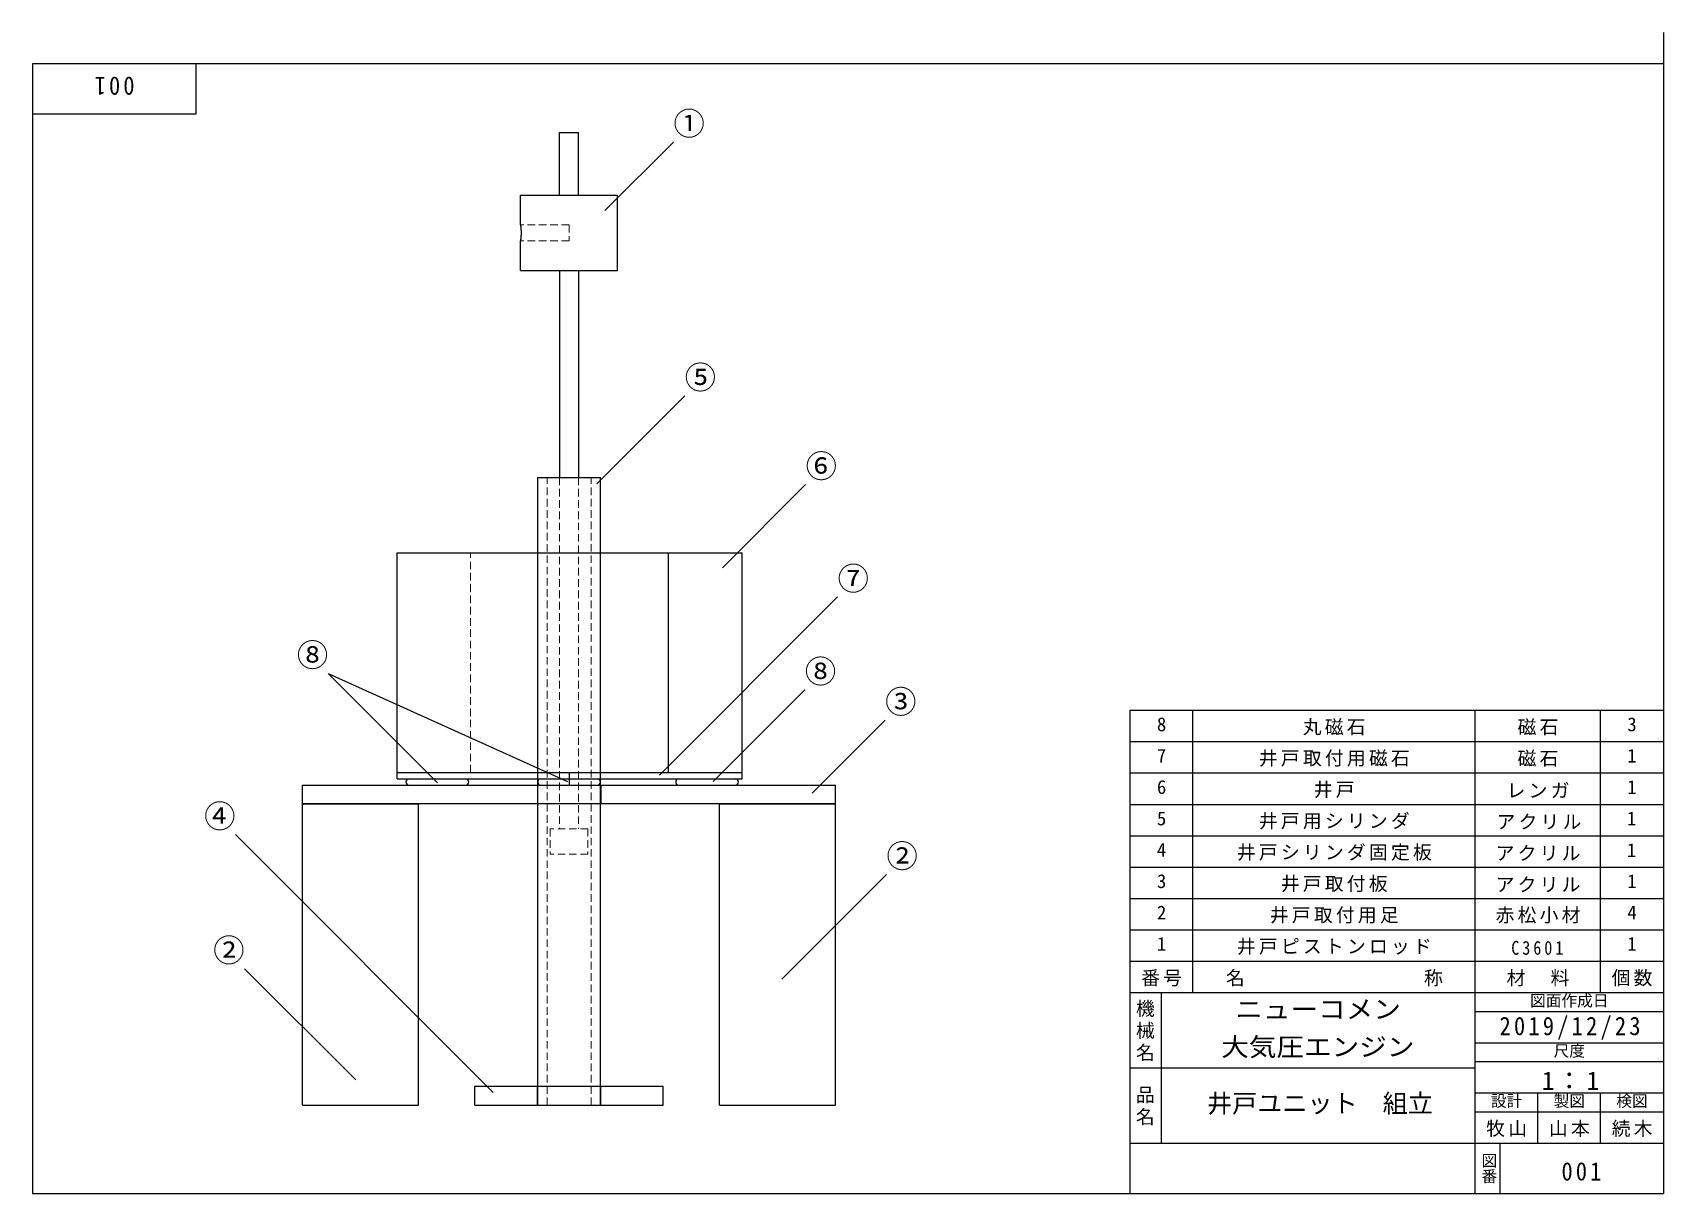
# Model space of a CAD drawing. Units: millimetres on the paper. Extents: x -550 to 130, y -94 to 208.
# Drawn here: x -130 to 130, y -93.5 to 91.5 of the extents above; entities outside this region: 1.
import ezdxf
from ezdxf.enums import TextEntityAlignment as Align

# ---------------------------------------------------------------- set-up
doc = ezdxf.new("R2010")
doc.units = ezdxf.units.MM
doc.linetypes.add('DASHED1', pattern=[1.8, 1.2, -0.6])
for name, color, linetype, lineweight in [('0-7_表題欄内文字', 7, 'Continuous', 25), ('0-F_輪郭線・表題欄', 7, 'Continuous', 25), ('1-1_実線', 7, 'Continuous', 25), ('1-7_指示番号', 7, 'Continuous', 25)]:
    doc.layers.add(name, color=color, linetype=linetype, lineweight=lineweight)
doc.styles.add('@ＭＳ ゴシック', font='')
doc.styles.add('ＭＳ ゴシック', font='')
doc.styles.get('@ＭＳ ゴシック').set_extended_font_data('@MS Gothic')
doc.styles.get('ＭＳ ゴシック').set_extended_font_data('MS Gothic')

msp = doc.modelspace()

# ---------------------------------------------------------------- linework, layer by layer
at = {"layer": '0-7_表題欄内文字'}
for p, q in [((100, -36.5), (100, -26.5)), ((100, -61.5), (100, -51.5)), ((45, -61.5), (45, -56.5))]:
    msp.add_line(p, q, dxfattribs=at)
at = {"layer": '0-F_輪郭線・表題欄'}
for p, q in [((130, 91.5), (130, -93.5)), ((-130, 86.5), (-130, -93.5)), ((130, 86.5), (-130, 86.5)), ((-104, 86.5), (-104, 78.5)), ((-104, 78.5), (-130, 78.5)), ((45, -16.5), (130, -16.5)), ((45, -21.5), (45, -16.5)), ((45, -31.5), (45, -16.5)), ((55, -36.5), (55, -16.5)), ((100, -26.5), (100, -16.5)), ((120, -31.5), (120, -16.5)), ((45, -21.5), (130, -21.5)), ((45, -26.5), (130, -26.5)), ((45, -26.5), (130, -26.5)), ((45, -56.5), (45, -31.5)), ((45, -31.5), (130, -31.5)), ((55, -61.5), (55, -31.5)), ((100, -51.5), (100, -31.5)), ((120, -61.5), (120, -31.5)), ((45, -36.5), (130, -36.5)), ((45, -41.5), (130, -41.5)), ((45, -46.5), (130, -46.5)), ((45, -51.5), (130, -51.5)), ((45, -56.5), (130, -56.5)), ((45, -61.5), (130, -61.5)), ((45, -93.5), (45, -61.553)), ((50, -85.5), (50, -61.5)), ((100, -93.5), (100, -61.5)), ((100, -64.5), (130, -64.5)), ((100, -69.5), (130, -69.5)), ((100, -72.5), (130, -72.5)), ((45, -73.5), (100, -73.5)), ((100, -77.5), (130, -77.5)), ((110, -85.5), (110, -77.5)), ((120, -85.5), (120, -77.5)), ((100, -80.5), (130, -80.5)), ((45, -85.5), (130, -85.5)), ((104, -93.5), (104, -85.5)), ((-130, -93.5), (130, -93.5))]:
    msp.add_line(p, q, dxfattribs=at)
at = {"layer": '1-1_実線'}
for p, q in [((-45.974, 75.578), (-42.974, 75.578)), ((-45.974, 65.578), (-45.974, 75.578)), ((-42.974, 65.578), (-42.974, 75.578)), ((-52.224, 65.578), (-36.724, 65.578)), ((-52.224, 60.843), (-52.224, 65.578)), ((-36.724, 53.578), (-36.724, 65.578)), ((-52.224, 53.578), (-52.224, 58.314)), ((-52.224, 53.578), (-36.724, 53.578)), ((-45.974, 53.578), (-45.974, 20.578)), ((-42.974, 53.578), (-42.974, 20.578)), ((-49.474, 20.578), (-39.474, 20.578)), ((-39.474, 8.578), (-39.474, 20.578)), ((-71.895, 8.578), (-71.477, 8.578)), ((-71.895, -26.422), (-71.895, 8.578)), ((-71.477, 8.578), (-60.169, 8.578)), ((-60.169, 8.578), (-39.62, 8.578)), ((-39.62, 8.578), (-21.869, 8.578)), ((-39.474, -27.422), (-39.474, 8.578)), ((-28.638, -26.422), (-28.638, 8.578)), ((-21.869, 8.578), (-16.895, 8.578)), ((-16.895, -26.422), (-16.895, 8.578)), ((-86.974, -31.422), (-86.974, -28.422)), ((-86.974, -28.422), (-1.974, -28.422)), ((-71.895, -26.422), (-60.169, -26.422)), ((-71.895, -27.422), (-71.895, -26.422)), ((-71.895, -26.422), (-71.477, -26.422)), ((-71.895, -27.422), (-60.169, -27.422)), ((-71.477, -26.422), (-60.169, -26.422)), ((-62.072, -26.422), (-16.895, -26.422)), ((-62.072, -27.422), (-16.895, -27.422)), ((-60.169, -26.422), (-39.62, -26.422)), ((-49.524, -28.422), (-49.524, -31.422)), ((-44.474, -26.422), (-44.474, -28.422)), ((-39.62, -26.422), (-21.869, -26.422)), ((-39.424, -28.422), (-39.424, -31.422)), ((-21.869, -26.422), (-16.895, -26.422)), ((-16.895, -27.422), (-16.895, -26.422)), ((-1.974, -31.422), (-1.974, -28.422)), ((-86.974, -79.422), (-86.974, -31.422)), ((-86.974, -31.422), (-68.474, -31.422)), ((-1.974, -31.422), (-86.974, -31.422)), ((-68.474, -79.422), (-68.474, -31.422)), ((-20.474, -79.422), (-20.474, -31.422)), ((-20.474, -31.422), (-1.974, -31.422)), ((-1.974, -79.422), (-1.974, -31.422)), ((-59.474, -76.422), (-29.474, -76.422)), ((-59.474, -79.422), (-59.474, -76.422)), ((-49.524, -79.422), (-49.524, -76.422)), ((-39.424, -79.422), (-39.424, -76.422)), ((-29.474, -79.422), (-29.474, -76.422)), ((-86.974, -79.422), (-68.474, -79.422)), ((-59.474, -79.422), (-29.474, -79.422)), ((-20.474, -79.422), (-1.974, -79.422))]:
    msp.add_line(p, q, dxfattribs=at)
at = {"layer": '1-1_実線', "color": 4, "linetype": 'DASHED1', "lineweight": 9}
for p, q in [((-44.474, 60.843), (-52.224, 60.843)), ((-44.474, 60.843), (-44.474, 58.314)), ((-44.474, 58.314), (-52.224, 58.314)), ((-47.974, -79.422), (-47.974, 20.578)), ((-45.974, 20.578), (-45.974, -35.422)), ((-42.974, 20.578), (-42.974, -35.422)), ((-40.974, -79.422), (-40.974, 20.578)), ((-60.169, -26.422), (-60.169, 8.578)), ((-28.638, -26.422), (-28.638, 8.578)), ((-41.474, -35.422), (-47.474, -35.422)), ((-47.474, -35.422), (-47.474, -39.422)), ((-41.474, -35.422), (-41.474, -39.422)), ((-41.474, -39.422), (-47.474, -39.422))]:
    msp.add_line(p, q, dxfattribs=at)
at = {"layer": '1-1_実線', "lineweight": 18}
msp.add_lwpolyline([(-549.133, 207.64), (-550.383, 206.919), (-549.133, 207.64)], dxfattribs=at)
at = {"layer": '1-1_実線'}
for points in [[(-52.224, 60.843), (-52.224, 60.841), (-52.223, 60.837), (-52.222, 60.83), (-52.22, 60.819), (-52.218, 60.805), (-52.215, 60.789), (-52.212, 60.769), (-52.209, 60.747), (-52.205, 60.721), (-52.201, 60.692), (-52.197, 60.661), (-52.192, 60.627), (-52.187, 60.592), (-52.182, 60.554), (-52.177, 60.514), (-52.172, 60.473), (-52.167, 60.429), (-52.163, 60.383), (-52.158, 60.335), (-52.153, 60.284), (-52.148, 60.231), (-52.144, 60.177), (-52.14, 60.121), (-52.136, 60.063), (-52.132, 60.004), (-52.129, 59.944), (-52.126, 59.883), (-52.124, 59.822), (-52.123, 59.761), (-52.121, 59.699), (-52.121, 59.639), (-52.12, 59.578)], [(-52.12, 59.578), (-52.121, 59.518), (-52.121, 59.458), (-52.123, 59.396), (-52.124, 59.335), (-52.126, 59.274), (-52.129, 59.213), (-52.132, 59.153), (-52.136, 59.094), (-52.14, 59.036), (-52.144, 58.98), (-52.148, 58.926), (-52.153, 58.873), (-52.158, 58.822), (-52.163, 58.774), (-52.167, 58.728), (-52.172, 58.684), (-52.177, 58.643), (-52.182, 58.603), (-52.187, 58.565), (-52.192, 58.53), (-52.197, 58.496), (-52.201, 58.465), (-52.205, 58.436), (-52.209, 58.41), (-52.212, 58.388), (-52.215, 58.368), (-52.218, 58.352), (-52.22, 58.338), (-52.222, 58.327), (-52.223, 58.32), (-52.224, 58.315), (-52.224, 58.314)], [(-49.474, -79.422), (-49.474, -76.422), (-49.474, -31.422), (-49.474, -28.422), (-49.474, -27.422), (-49.474, 8.578), (-49.474, 20.578)], [(-39.474, -79.422), (-39.474, -76.422), (-39.474, -31.422), (-39.474, -28.422), (-39.474, -27.422)]]:
    msp.add_lwpolyline(points, dxfattribs=at)
for centre, start, end in [((-69.974, -27.922), 90, 270), ((-60.974, -27.922), 270, 90), ((-48.974, -27.922), 90, 270), ((-39.974, -27.922), 270, 90), ((-26.974, -27.922), 90, 270), ((-17.974, -27.922), 270, 90)]:
    msp.add_arc(centre, 0.5, start, end, dxfattribs=at)
at = {"layer": '1-7_指示番号'}
for p, q in [((-38.763, 63.134), (-27.829, 74.068)), ((-40.069, 19.583), (-26.037, 33.616)), ((-20.018, 6.217), (-6.756, 19.48)), ((-30.05, -26.835), (-1.661, 1.554)), ((-65.449, -28.056), (-82.875, -10.63)), ((-82.875, -10.63), (-44.713, -27.87)), ((-21.472, -27.835), (-6.883, -13.246)), ((-5.716, -29.713), (5.918, -18.08)), ((-56.575, -77.407), (-97.659, -36.323)), ((-10.563, -59.367), (6.132, -42.672)), ((-78.466, -75.429), (-96.209, -57.687))]:
    msp.add_line(p, q, dxfattribs=at)

# ---------------------------------------------------------------- texts
at = {"layer": '0-7_表題欄内文字', "style": 'ＭＳ ゴシック'}
for s, height, p in [('8', 2.199, (49.25, -20.5)), ('3', 2.199, (124.25, -20.5)), ('7', 2.199, (49.25, -25.5)), ('1', 2.199, (124.25, -25.5)), ('5', 2.199, (49.25, -35.5)), ('1', 2.199, (124.197, -35.5)), ('4', 2.199, (49.25, -40.5)), ('1', 2.199, (124.156, -40.554)), ('3', 2.199, (49.25, -45.5)), ('1', 2.199, (124.25, -45.5)), ('2', 2.199, (49.25, -50.5)), ('4', 2.199, (124.25, -50.5)), ('1', 2.199, (49.25, -55.5)), ('1', 2.199, (124.25, -55.5)), ('井戸ユニット\u3000組立', 2.933, (57.25, -81.5))]:
    msp.add_text(s, height=height, dxfattribs=at).set_placement(p, align=Align.BOTTOM_LEFT)
at = {"layer": '0-7_表題欄内文字', "color": 4, "style": 'ＭＳ ゴシック'}
for s, p in [('図面作成日', (108.75, -64.25)), ('尺度', (112.5, -72.25)), ('設計', (102.5, -80.25)), ('製図', (112.5, -80.25)), ('検図', (122.5, -80.25))]:
    msp.add_text(s, height=1.833, dxfattribs=at).set_placement(p, align=Align.BOTTOM_LEFT)
at = {"layer": '0-7_表題欄内文字', "style": 'ＭＳ ゴシック', "width": 1.1}
for s, p in [('ニューコメン', (61.75, -66.5)), ('大気圧エンジン', (59.5, -72.5))]:
    msp.add_text(s, height=2.933, dxfattribs=at).set_placement(p, align=Align.BOTTOM_LEFT)
at = {"layer": '0-7_表題欄内文字', "color": 4, "style": '@ＭＳ ゴシック'}
msp.add_text('図番', height=1.833, rotation=270, dxfattribs=at).set_placement((100.75, -87), align=Align.BOTTOM_LEFT)
at = {"layer": '0-7_表題欄内文字', "attachment_point": 7}
for s, insert, char_height, rotation, style in [('\\T1.27;\\W0.9;001', (-113.75, 84.5), 2.933, 180, 'ＭＳ ゴシック'), ('\\T1.17;機械名', (46, -62.5), 2.199, 270, '@ＭＳ ゴシック'), ('\\T1.17;品名', (46, -76.25), 2.199, 270, '@ＭＳ ゴシック')]:
    msp.add_mtext(s, dxfattribs=dict(at, insert=insert, char_height=char_height, rotation=rotation, style=style))
at = {"layer": '0-7_表題欄内文字', "attachment_point": 7, "style": 'ＭＳ ゴシック'}
for s, insert, char_height in [('\\T1.17;丸磁石', (72.5, -20.5), 2.199), ('\\T1.17;磁石', (106.75, -20.5), 2.199), ('\\T1.17;井戸取付用磁石', (65.5, -25.5), 2.199), ('\\T1.17;磁石', (106.75, -25.5), 2.199), ('\\T1.17;井戸用シリンダ', (65.5, -35.5), 2.199), ('\\T1.17;アクリル', (103.399, -35.5), 2.199), ('\\T1.17;井戸シリンダ固定板', (62, -40.5), 2.199), ('\\T1.17;アクリル', (103.25, -40.5), 2.199), ('\\T1.17;井戸取付板', (69, -45.5), 2.199), ('\\T1.17;アクリル', (103.25, -45.5), 2.199), ('\\T1.17;井戸取付用足', (67.25, -50.5), 2.199), ('\\T1.17;赤松小材', (103.25, -50.5), 2.199), ('\\T1.17;井戸ピストンロッド', (62, -55.5), 2.199), ('\\T1.38;\\W0.85;C3601', (105.75, -55.5), 2.199), ('\\T1.17;番号', (46.75, -60.5), 2.199), ('\\T1.17;名\u3000\u3000\u3000\u3000\u3000\u3000\u3000\u3000称', (60.25, -60.5), 2.199), ('\\T1.17;材\u3000料', (105, -60.5), 2.199), ('\\T1.17;個数', (121.75, -60.5), 2.199), ('\\T1.28;\\W0.9;2019/12/23', (103.875, -69), 2.933), ('\\T1.19;1：1', (110.625, -77), 2.933), ('\\T1.17;牧山', (101.75, -84.5), 2.199), ('\\T1.17;山本', (111.75, -84.5), 2.199), ('\\T1.17;続木', (121.75, -84.5), 2.199), ('\\T1.27;\\W0.9;001', (113.75, -91.5), 2.933)]:
    msp.add_mtext(s, dxfattribs=dict(at, insert=insert, char_height=char_height))
at = {"layer": '0-F_輪郭線・表題欄', "style": 'ＭＳ ゴシック'}
for s, p in [('6', (49.25, -30.5)), ('1', (124.25, -30.5))]:
    msp.add_text(s, height=2.199, dxfattribs=at).set_placement(p, align=Align.BOTTOM_LEFT)
at = {"layer": '0-F_輪郭線・表題欄', "char_height": 2.199, "attachment_point": 7, "style": 'ＭＳ ゴシック'}
for s, insert in [('\\T1.17;井戸', (74.25, -30.5)), ('\\T1.17;レンガ', (105, -30.5))]:
    msp.add_mtext(s, dxfattribs=dict(at, insert=insert))
at = {"layer": '1-7_指示番号', "color": 3, "style": 'ＭＳ ゴシック'}
for s, p in [('①', (-27.829, 74.068)), ('⑤', (-26.037, 33.616)), ('⑥', (-6.756, 19.48)), ('⑦', (-1.661, 1.554)), ('⑧', (-87.875, -10.63)), ('⑧', (-6.883, -13.246)), ('③', (5.918, -18.08)), ('④', (-102.659, -36.323)), ('②', (6.132, -42.672)), ('②', (-101.209, -57.687))]:
    msp.add_text(s, height=3.666, dxfattribs=at).set_placement(p, align=Align.BOTTOM_LEFT)

doc.saveas('drawing.dxf')
